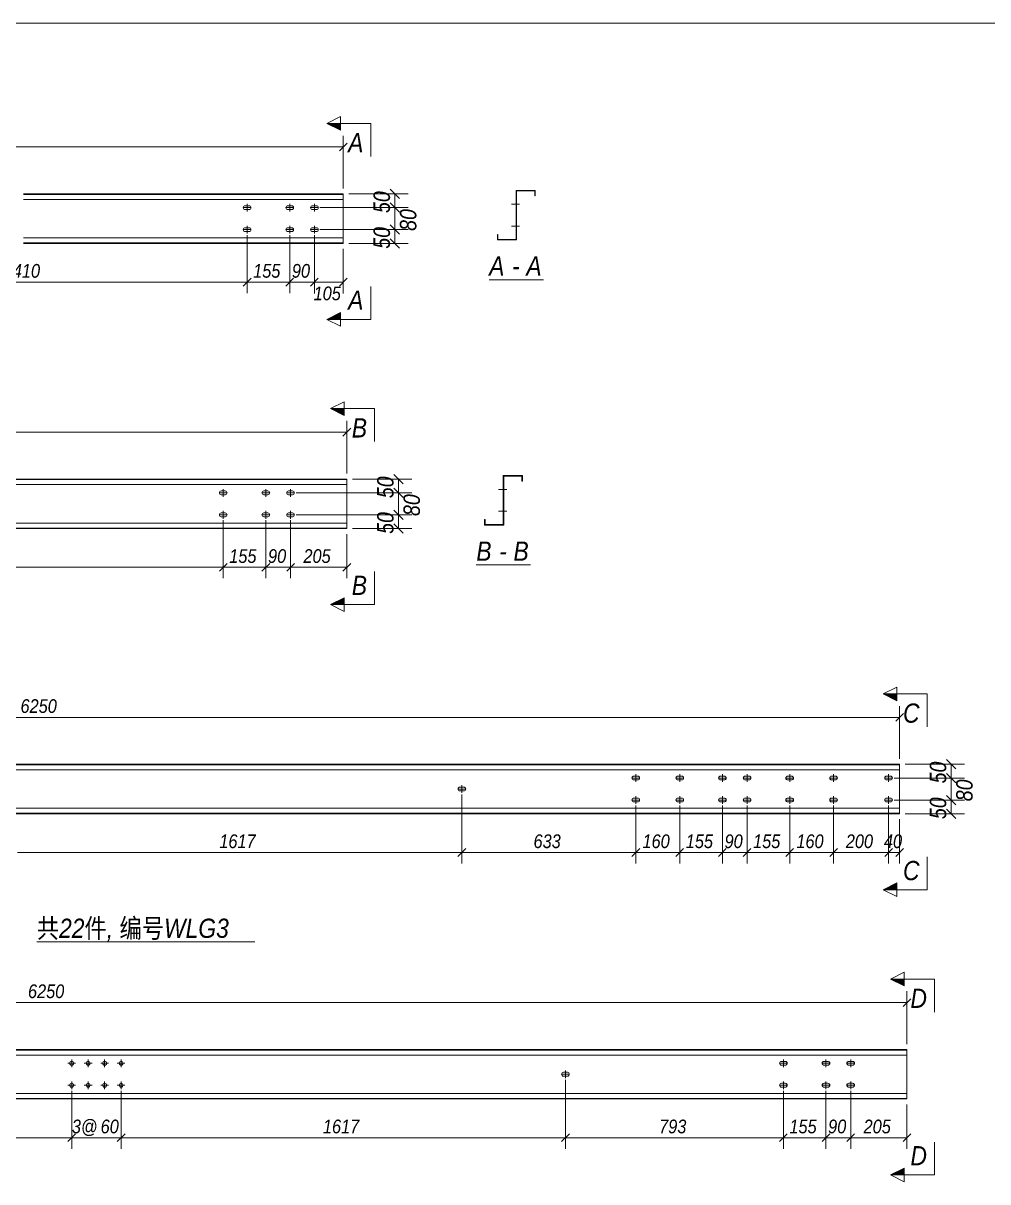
# Model space of a CAD drawing. Extents: x 857 to 4439, y -1249 to 4637.
# Drawn here: x 3460.8 to 3636.4, y 4426.4 to 4637.2 of the extents above; entities that cross this region are included whole.
import ezdxf

# ---------------------------------------------------------------- set-up
doc = ezdxf.new("R2010")
doc.units = 0
doc.header["$LTSCALE"] = 1000
doc.header["$MEASUREMENT"] = 0
doc.linetypes.add('XKITLINE00', pattern=[0])
doc.linetypes.add('XKITLINE02', pattern=[4, 2, -2])
for name, color, linetype, lineweight in [('Bolt', 7, 'Continuous', 0), ('DrawingSheet', 5, 'Continuous', 0), ('OtherObjectType', 1, 'Continuous', 0), ('Part', 2, 'Continuous', 0), ('Section', 6, 'Continuous', 0), ('Z-DIMENSIONS', 1, 'Continuous', 0)]:
    doc.layers.add(name, color=color, linetype=linetype, lineweight=lineweight)
doc.styles.add('Arial Italic', font='ariali.ttf')

# ---------------------------------------------------------------- blocks, each defined once
blk = doc.blocks.new('屋面檩条B区高跨一')
at = {"layer": 'Section'}
for points in [[(267.77, 395.5), (265.27, 396.75), (267.77, 396.75)], [(267.77, 361.1), (265.27, 361.1), (267.77, 362.35)], [(268.43, 343.6), (265.93, 344.85), (268.43, 344.85)], [(268.43, 309.2), (265.93, 309.2), (268.43, 310.45)], [(369, 291.7), (366.5, 292.95), (369, 292.95)], [(369, 257.3), (366.5, 257.3), (369, 258.55)], [(370.35, 239.8), (367.85, 241.05), (370.35, 241.05)], [(370.35, 205.4), (367.85, 205.4), (370.35, 206.65)]]:
    blk.add_hatch(color=1, dxfattribs=at).paths.add_polyline_path(points, flags=17)
at = {"layer": 'Bolt', "color": 3, "linetype": 'XKITLINE00', "lineweight": 0}
for p, q in [((250.1, 381.56), (250.18, 381.68)), ((250.18, 381.68), (250.29, 381.75)), ((250.29, 381.75), (250.42, 381.78)), ((250.42, 381.78), (251.12, 381.78)), ((250.77, 382.13), (250.77, 380.73)), ((251.12, 381.78), (251.26, 381.75)), ((251.26, 381.75), (251.37, 381.68)), ((251.37, 381.68), (251.45, 381.56)), ((257.85, 381.56), (257.93, 381.68)), ((257.93, 381.68), (258.04, 381.75)), ((258.04, 381.75), (258.17, 381.78)), ((258.17, 381.78), (258.87, 381.78)), ((258.52, 380.73), (258.52, 382.13)), ((258.87, 381.78), (259.01, 381.75)), ((259.01, 381.75), (259.12, 381.68)), ((259.12, 381.68), (259.2, 381.56)), ((262.35, 381.56), (262.43, 381.68)), ((262.43, 381.68), (262.54, 381.75)), ((262.54, 381.75), (262.67, 381.78)), ((262.67, 381.78), (263.37, 381.78)), ((263.02, 380.73), (263.02, 382.13)), ((263.37, 381.78), (263.51, 381.75)), ((263.51, 381.75), (263.62, 381.68)), ((263.62, 381.68), (263.7, 381.56)), ((298.86, 382.06), (300.36, 382.06)), ((298.86, 382.06), (300.36, 382.06)), ((299.71, 382.41), (299.81, 382.41)), ((299.71, 382.41), (299.81, 382.41)), ((299.71, 381.71), (299.81, 381.71)), ((299.71, 381.71), (299.81, 381.71)), ((250.07, 381.43), (250.1, 381.56)), ((250.1, 381.29), (250.07, 381.43)), ((250.07, 381.43), (250.07, 381.43)), ((250.07, 381.43), (251.47, 381.43)), ((250.18, 381.18), (250.1, 381.29)), ((250.29, 381.11), (250.18, 381.18)), ((250.42, 381.08), (250.29, 381.11)), ((251.12, 381.08), (250.42, 381.08)), ((251.26, 381.11), (251.12, 381.08)), ((251.37, 381.18), (251.26, 381.11)), ((251.45, 381.29), (251.37, 381.18)), ((251.45, 381.56), (251.47, 381.43)), ((251.47, 381.43), (251.45, 381.29)), ((251.47, 381.43), (251.47, 381.43)), ((257.82, 381.43), (257.85, 381.56)), ((257.85, 381.3), (257.82, 381.43)), ((257.82, 381.43), (257.82, 381.43)), ((259.22, 381.43), (257.82, 381.43)), ((257.93, 381.18), (257.85, 381.3)), ((258.04, 381.11), (257.93, 381.18)), ((258.17, 381.08), (258.04, 381.11)), ((258.87, 381.08), (258.17, 381.08)), ((259.01, 381.11), (258.87, 381.08)), ((259.12, 381.18), (259.01, 381.11)), ((259.2, 381.3), (259.12, 381.18)), ((259.2, 381.56), (259.22, 381.43)), ((259.22, 381.43), (259.2, 381.3)), ((259.22, 381.43), (259.22, 381.43)), ((262.32, 381.43), (262.35, 381.56)), ((262.35, 381.3), (262.32, 381.43)), ((262.32, 381.43), (262.32, 381.43)), ((263.72, 381.43), (262.32, 381.43)), ((262.43, 381.18), (262.35, 381.3)), ((262.54, 381.11), (262.43, 381.18)), ((262.67, 381.08), (262.54, 381.11)), ((263.37, 381.08), (262.67, 381.08)), ((263.51, 381.11), (263.37, 381.08)), ((263.62, 381.18), (263.51, 381.11)), ((263.7, 381.3), (263.62, 381.18)), ((263.7, 381.56), (263.72, 381.43)), ((263.72, 381.43), (263.7, 381.3)), ((263.72, 381.43), (263.72, 381.43)), ((250.07, 377.43), (250.1, 377.56)), ((250.1, 377.29), (250.07, 377.43)), ((250.07, 377.43), (250.07, 377.43)), ((250.07, 377.43), (251.47, 377.43)), ((250.1, 377.56), (250.18, 377.68)), ((250.18, 377.68), (250.29, 377.75)), ((250.29, 377.75), (250.42, 377.78)), ((250.42, 377.78), (251.12, 377.78)), ((250.77, 378.13), (250.77, 376.73)), ((251.12, 377.78), (251.26, 377.75)), ((251.26, 377.75), (251.37, 377.68)), ((251.37, 377.68), (251.45, 377.56)), ((251.45, 377.56), (251.47, 377.43)), ((251.47, 377.43), (251.45, 377.29)), ((251.47, 377.43), (251.47, 377.43)), ((257.82, 377.43), (257.85, 377.56)), ((257.85, 377.3), (257.82, 377.43)), ((257.82, 377.43), (257.82, 377.43)), ((259.22, 377.43), (257.82, 377.43)), ((257.85, 377.56), (257.93, 377.68)), ((257.93, 377.68), (258.04, 377.75)), ((258.04, 377.75), (258.17, 377.78)), ((258.17, 377.78), (258.87, 377.78)), ((258.52, 376.73), (258.52, 378.13)), ((258.87, 377.78), (259.01, 377.75)), ((259.01, 377.75), (259.12, 377.68)), ((259.12, 377.68), (259.2, 377.56)), ((259.2, 377.56), (259.22, 377.43)), ((259.22, 377.43), (259.2, 377.3)), ((259.22, 377.43), (259.22, 377.43)), ((262.32, 377.43), (262.35, 377.56)), ((262.35, 377.3), (262.32, 377.43)), ((262.32, 377.43), (262.32, 377.43)), ((263.72, 377.43), (262.32, 377.43)), ((262.35, 377.56), (262.43, 377.68)), ((262.43, 377.68), (262.54, 377.75)), ((262.54, 377.75), (262.67, 377.78)), ((262.67, 377.78), (263.37, 377.78)), ((263.02, 376.73), (263.02, 378.13)), ((263.37, 377.78), (263.51, 377.75)), ((263.51, 377.75), (263.62, 377.68)), ((263.62, 377.68), (263.7, 377.56)), ((263.7, 377.56), (263.72, 377.43)), ((263.72, 377.43), (263.7, 377.3)), ((263.72, 377.43), (263.72, 377.43)), ((298.86, 378.06), (300.36, 378.06)), ((298.86, 378.06), (300.36, 378.06)), ((299.71, 378.41), (299.81, 378.41)), ((299.71, 378.41), (299.81, 378.41)), ((299.71, 377.71), (299.81, 377.71)), ((299.71, 377.71), (299.81, 377.71)), ((250.18, 377.18), (250.1, 377.29)), ((250.29, 377.11), (250.18, 377.18)), ((250.42, 377.08), (250.29, 377.11)), ((251.12, 377.08), (250.42, 377.08)), ((251.26, 377.11), (251.12, 377.08)), ((251.37, 377.18), (251.26, 377.11)), ((251.45, 377.29), (251.37, 377.18)), ((257.93, 377.18), (257.85, 377.3)), ((258.04, 377.11), (257.93, 377.18)), ((258.17, 377.08), (258.04, 377.11)), ((258.87, 377.08), (258.17, 377.08)), ((259.01, 377.11), (258.87, 377.08)), ((259.12, 377.18), (259.01, 377.11)), ((259.2, 377.3), (259.12, 377.18)), ((262.43, 377.18), (262.35, 377.3)), ((262.54, 377.11), (262.43, 377.18)), ((262.67, 377.08), (262.54, 377.11)), ((263.37, 377.08), (262.67, 377.08)), ((263.51, 377.11), (263.37, 377.08)), ((263.62, 377.18), (263.51, 377.11)), ((263.7, 377.3), (263.62, 377.18)), ((245.73, 329.53), (245.76, 329.66)), ((245.76, 329.4), (245.73, 329.53)), ((245.73, 329.53), (245.73, 329.53)), ((245.73, 329.53), (247.13, 329.53)), ((245.76, 329.66), (245.83, 329.78)), ((245.83, 329.28), (245.76, 329.4)), ((245.83, 329.78), (245.95, 329.85)), ((245.95, 329.21), (245.83, 329.28)), ((245.95, 329.85), (246.08, 329.88)), ((246.08, 329.18), (245.95, 329.21)), ((246.08, 329.88), (246.78, 329.88)), ((246.78, 329.18), (246.08, 329.18)), ((246.43, 330.23), (246.43, 328.83)), ((246.78, 329.88), (246.91, 329.85)), ((246.91, 329.21), (246.78, 329.18)), ((246.91, 329.85), (247.03, 329.78)), ((247.03, 329.28), (246.91, 329.21)), ((247.03, 329.78), (247.1, 329.66)), ((247.1, 329.4), (247.03, 329.28)), ((247.1, 329.66), (247.13, 329.53)), ((247.13, 329.53), (247.1, 329.4)), ((247.13, 329.53), (247.13, 329.53)), ((253.48, 329.53), (253.51, 329.66)), ((253.51, 329.4), (253.48, 329.53)), ((253.48, 329.53), (253.48, 329.53)), ((254.88, 329.53), (253.48, 329.53)), ((253.51, 329.66), (253.58, 329.78)), ((253.58, 329.28), (253.51, 329.4)), ((253.58, 329.78), (253.7, 329.85)), ((253.7, 329.21), (253.58, 329.28)), ((253.7, 329.85), (253.83, 329.88)), ((253.83, 329.18), (253.7, 329.21)), ((253.83, 329.88), (254.53, 329.88)), ((254.53, 329.18), (253.83, 329.18)), ((254.18, 328.83), (254.18, 330.23)), ((254.53, 329.88), (254.66, 329.85)), ((254.66, 329.21), (254.53, 329.18)), ((254.66, 329.85), (254.78, 329.78)), ((254.78, 329.28), (254.66, 329.21)), ((254.78, 329.78), (254.85, 329.66)), ((254.85, 329.4), (254.78, 329.28)), ((254.85, 329.66), (254.88, 329.53)), ((254.88, 329.53), (254.85, 329.4)), ((254.88, 329.53), (254.88, 329.53)), ((257.98, 329.53), (258.01, 329.66)), ((258.01, 329.4), (257.98, 329.53)), ((257.98, 329.53), (257.98, 329.53)), ((259.38, 329.53), (257.98, 329.53)), ((258.01, 329.66), (258.08, 329.78)), ((258.08, 329.28), (258.01, 329.4)), ((258.08, 329.78), (258.2, 329.85)), ((258.2, 329.21), (258.08, 329.28)), ((258.2, 329.85), (258.33, 329.88)), ((258.33, 329.18), (258.2, 329.21)), ((258.33, 329.88), (259.03, 329.88)), ((259.03, 329.18), (258.33, 329.18)), ((258.68, 328.83), (258.68, 330.23)), ((259.03, 329.88), (259.16, 329.85)), ((259.16, 329.21), (259.03, 329.18)), ((259.16, 329.85), (259.28, 329.78)), ((259.28, 329.28), (259.16, 329.21)), ((259.28, 329.78), (259.35, 329.66)), ((259.35, 329.4), (259.28, 329.28)), ((259.35, 329.66), (259.38, 329.53)), ((259.38, 329.53), (259.35, 329.4)), ((259.38, 329.53), (259.38, 329.53)), ((296.52, 330.17), (298.02, 330.17)), ((297.37, 330.52), (297.47, 330.52)), ((297.37, 329.82), (297.47, 329.82)), ((245.73, 325.53), (245.76, 325.66)), ((245.76, 325.4), (245.73, 325.53)), ((245.73, 325.53), (245.73, 325.53)), ((245.73, 325.53), (247.13, 325.53)), ((245.76, 325.66), (245.83, 325.78)), ((245.83, 325.28), (245.76, 325.4)), ((245.83, 325.78), (245.95, 325.85)), ((245.95, 325.21), (245.83, 325.28)), ((245.95, 325.85), (246.08, 325.88)), ((246.08, 325.18), (245.95, 325.21)), ((246.08, 325.88), (246.78, 325.88)), ((246.78, 325.18), (246.08, 325.18)), ((246.43, 326.23), (246.43, 324.83)), ((246.78, 325.88), (246.91, 325.85)), ((246.91, 325.21), (246.78, 325.18)), ((246.91, 325.85), (247.03, 325.78)), ((247.03, 325.28), (246.91, 325.21)), ((247.03, 325.78), (247.1, 325.66)), ((247.1, 325.4), (247.03, 325.28)), ((247.1, 325.66), (247.13, 325.53)), ((247.13, 325.53), (247.1, 325.4)), ((247.13, 325.53), (247.13, 325.53)), ((253.48, 325.53), (253.51, 325.66)), ((253.51, 325.4), (253.48, 325.53)), ((253.48, 325.53), (253.48, 325.53)), ((254.88, 325.53), (253.48, 325.53)), ((253.51, 325.66), (253.58, 325.78)), ((253.58, 325.28), (253.51, 325.4)), ((253.58, 325.78), (253.7, 325.85)), ((253.7, 325.21), (253.58, 325.28)), ((253.7, 325.85), (253.83, 325.88)), ((253.83, 325.18), (253.7, 325.21)), ((253.83, 325.88), (254.53, 325.88)), ((254.53, 325.18), (253.83, 325.18)), ((254.18, 324.83), (254.18, 326.23)), ((254.53, 325.88), (254.66, 325.85)), ((254.66, 325.21), (254.53, 325.18)), ((254.66, 325.85), (254.78, 325.78)), ((254.78, 325.28), (254.66, 325.21)), ((254.78, 325.78), (254.85, 325.66)), ((254.85, 325.4), (254.78, 325.28)), ((254.85, 325.66), (254.88, 325.53)), ((254.88, 325.53), (254.85, 325.4)), ((254.88, 325.53), (254.88, 325.53)), ((257.98, 325.53), (258.01, 325.66)), ((258.01, 325.4), (257.98, 325.53)), ((257.98, 325.53), (257.98, 325.53)), ((259.38, 325.53), (257.98, 325.53)), ((258.01, 325.66), (258.08, 325.78)), ((258.08, 325.28), (258.01, 325.4)), ((258.08, 325.78), (258.2, 325.85)), ((258.2, 325.21), (258.08, 325.28)), ((258.2, 325.85), (258.33, 325.88)), ((258.33, 325.18), (258.2, 325.21)), ((258.33, 325.88), (259.03, 325.88)), ((259.03, 325.18), (258.33, 325.18)), ((258.68, 324.83), (258.68, 326.23)), ((259.03, 325.88), (259.16, 325.85)), ((259.16, 325.21), (259.03, 325.18)), ((259.16, 325.85), (259.28, 325.78)), ((259.28, 325.28), (259.16, 325.21)), ((259.28, 325.78), (259.35, 325.66)), ((259.35, 325.4), (259.28, 325.28)), ((259.35, 325.66), (259.38, 325.53)), ((259.38, 325.53), (259.35, 325.4)), ((259.38, 325.53), (259.38, 325.53)), ((296.52, 326.17), (298.02, 326.17)), ((297.37, 326.52), (297.47, 326.52)), ((297.37, 325.82), (297.47, 325.82)), ((321.5, 276.93), (321.5, 278.33)), ((329.5, 278.33), (329.5, 276.93)), ((337.25, 276.93), (337.25, 278.33)), ((341.75, 276.93), (341.75, 278.33)), ((349.5, 278.33), (349.5, 276.93)), ((357.5, 278.33), (357.5, 276.93)), ((367.5, 276.93), (367.5, 278.33)), ((289.85, 274.93), (289.85, 276.33)), ((320.8, 277.63), (320.83, 277.77)), ((320.83, 277.5), (320.8, 277.63)), ((320.8, 277.63), (320.8, 277.63)), ((322.2, 277.63), (320.8, 277.63)), ((320.83, 277.77), (320.9, 277.88)), ((320.9, 277.38), (320.83, 277.5)), ((320.9, 277.88), (321.02, 277.95)), ((321.02, 277.31), (320.9, 277.38)), ((321.02, 277.95), (321.15, 277.98)), ((321.15, 277.28), (321.02, 277.31)), ((321.15, 277.98), (321.85, 277.98)), ((321.85, 277.28), (321.15, 277.28)), ((321.85, 277.98), (321.98, 277.95)), ((321.98, 277.31), (321.85, 277.28)), ((321.98, 277.95), (322.1, 277.88)), ((322.1, 277.38), (321.98, 277.31)), ((322.1, 277.88), (322.17, 277.77)), ((322.17, 277.5), (322.1, 277.38)), ((322.17, 277.77), (322.2, 277.63)), ((322.2, 277.63), (322.17, 277.5)), ((322.2, 277.63), (322.2, 277.63)), ((328.8, 277.63), (328.83, 277.77)), ((328.83, 277.5), (328.8, 277.63)), ((328.8, 277.63), (328.8, 277.63)), ((328.8, 277.63), (330.2, 277.63)), ((328.83, 277.77), (328.9, 277.88)), ((328.9, 277.38), (328.83, 277.5)), ((328.9, 277.88), (329.02, 277.95)), ((329.02, 277.31), (328.9, 277.38)), ((329.02, 277.95), (329.15, 277.98)), ((329.15, 277.28), (329.02, 277.31)), ((329.15, 277.98), (329.85, 277.98)), ((329.85, 277.28), (329.15, 277.28)), ((329.85, 277.98), (329.98, 277.95)), ((329.98, 277.31), (329.85, 277.28)), ((329.98, 277.95), (330.1, 277.88)), ((330.1, 277.38), (329.98, 277.31)), ((330.1, 277.88), (330.17, 277.77)), ((330.17, 277.5), (330.1, 277.38)), ((330.17, 277.77), (330.2, 277.63)), ((330.2, 277.63), (330.17, 277.5)), ((330.2, 277.63), (330.2, 277.63)), ((336.55, 277.63), (336.58, 277.77)), ((336.58, 277.5), (336.55, 277.63)), ((336.55, 277.63), (336.55, 277.63)), ((337.95, 277.63), (336.55, 277.63)), ((336.58, 277.77), (336.65, 277.88)), ((336.65, 277.38), (336.58, 277.5)), ((336.65, 277.88), (336.77, 277.95)), ((336.77, 277.31), (336.65, 277.38)), ((336.77, 277.95), (336.9, 277.98)), ((336.9, 277.28), (336.77, 277.31)), ((336.9, 277.98), (337.6, 277.98)), ((337.6, 277.28), (336.9, 277.28)), ((337.6, 277.98), (337.73, 277.95)), ((337.73, 277.31), (337.6, 277.28)), ((337.73, 277.95), (337.85, 277.88)), ((337.85, 277.38), (337.73, 277.31)), ((337.85, 277.88), (337.92, 277.77)), ((337.92, 277.5), (337.85, 277.38)), ((337.92, 277.77), (337.95, 277.63)), ((337.95, 277.63), (337.92, 277.5)), ((337.95, 277.63), (337.95, 277.63)), ((341.05, 277.63), (341.08, 277.77)), ((341.08, 277.5), (341.05, 277.63)), ((341.05, 277.63), (341.05, 277.63)), ((342.45, 277.63), (341.05, 277.63)), ((341.08, 277.77), (341.15, 277.88)), ((341.15, 277.38), (341.08, 277.5)), ((341.15, 277.88), (341.27, 277.95)), ((341.27, 277.31), (341.15, 277.38)), ((341.27, 277.95), (341.4, 277.98)), ((341.4, 277.28), (341.27, 277.31)), ((341.4, 277.98), (342.1, 277.98)), ((342.1, 277.28), (341.4, 277.28)), ((342.1, 277.98), (342.23, 277.95)), ((342.23, 277.31), (342.1, 277.28)), ((342.23, 277.95), (342.35, 277.88)), ((342.35, 277.38), (342.23, 277.31)), ((342.35, 277.88), (342.42, 277.77)), ((342.42, 277.5), (342.35, 277.38)), ((342.42, 277.77), (342.45, 277.63)), ((342.45, 277.63), (342.42, 277.5)), ((342.45, 277.63), (342.45, 277.63)), ((348.8, 277.63), (348.83, 277.77)), ((348.83, 277.5), (348.8, 277.63)), ((348.8, 277.63), (348.8, 277.63)), ((348.8, 277.63), (350.2, 277.63)), ((348.83, 277.77), (348.9, 277.88)), ((348.9, 277.38), (348.83, 277.5)), ((348.9, 277.88), (349.02, 277.95)), ((349.02, 277.31), (348.9, 277.38)), ((349.02, 277.95), (349.15, 277.98)), ((349.15, 277.28), (349.02, 277.31)), ((349.15, 277.98), (349.85, 277.98)), ((349.85, 277.28), (349.15, 277.28)), ((349.85, 277.98), (349.98, 277.95)), ((349.98, 277.31), (349.85, 277.28)), ((349.98, 277.95), (350.1, 277.88)), ((350.1, 277.38), (349.98, 277.31)), ((350.1, 277.88), (350.17, 277.77)), ((350.17, 277.5), (350.1, 277.38)), ((350.17, 277.77), (350.2, 277.63)), ((350.2, 277.63), (350.17, 277.5)), ((350.2, 277.63), (350.2, 277.63)), ((356.8, 277.63), (356.83, 277.77)), ((356.83, 277.5), (356.8, 277.63)), ((356.8, 277.63), (356.8, 277.63)), ((356.8, 277.63), (358.2, 277.63)), ((356.83, 277.77), (356.9, 277.88)), ((356.9, 277.38), (356.83, 277.5)), ((356.9, 277.88), (357.02, 277.95)), ((357.02, 277.31), (356.9, 277.38)), ((357.02, 277.95), (357.15, 277.98)), ((357.15, 277.28), (357.02, 277.31)), ((357.15, 277.98), (357.85, 277.98)), ((357.85, 277.28), (357.15, 277.28)), ((357.85, 277.98), (357.98, 277.95)), ((357.98, 277.31), (357.85, 277.28)), ((357.98, 277.95), (358.1, 277.88)), ((358.1, 277.38), (357.98, 277.31)), ((358.1, 277.88), (358.17, 277.77)), ((358.17, 277.5), (358.1, 277.38)), ((358.17, 277.77), (358.2, 277.63)), ((358.2, 277.63), (358.17, 277.5)), ((358.2, 277.63), (358.2, 277.63)), ((366.8, 277.63), (366.83, 277.77)), ((366.83, 277.5), (366.8, 277.63)), ((366.8, 277.63), (366.8, 277.63)), ((368.2, 277.63), (366.8, 277.63)), ((366.83, 277.77), (366.9, 277.88)), ((366.9, 277.38), (366.83, 277.5)), ((366.9, 277.88), (367.02, 277.95)), ((367.02, 277.31), (366.9, 277.38)), ((367.02, 277.95), (367.15, 277.98)), ((367.15, 277.28), (367.02, 277.31)), ((367.15, 277.98), (367.85, 277.98)), ((367.85, 277.28), (367.15, 277.28)), ((367.85, 277.98), (367.98, 277.95)), ((367.98, 277.31), (367.85, 277.28)), ((367.98, 277.95), (368.1, 277.88)), ((368.1, 277.38), (367.98, 277.31)), ((368.1, 277.88), (368.17, 277.77)), ((368.17, 277.5), (368.1, 277.38)), ((368.17, 277.77), (368.2, 277.63)), ((368.2, 277.63), (368.17, 277.5)), ((368.2, 277.63), (368.2, 277.63)), ((289.15, 275.63), (289.18, 275.77)), ((289.18, 275.5), (289.15, 275.63)), ((289.15, 275.63), (289.15, 275.63)), ((290.55, 275.63), (289.15, 275.63)), ((289.18, 275.77), (289.25, 275.88)), ((289.25, 275.38), (289.18, 275.5)), ((289.25, 275.88), (289.37, 275.95)), ((289.37, 275.31), (289.25, 275.38)), ((289.37, 275.95), (289.5, 275.98)), ((289.5, 275.28), (289.37, 275.31)), ((289.5, 275.98), (290.2, 275.98)), ((290.2, 275.28), (289.5, 275.28)), ((290.2, 275.98), (290.33, 275.95)), ((290.33, 275.31), (290.2, 275.28)), ((290.33, 275.95), (290.45, 275.88)), ((290.45, 275.38), (290.33, 275.31)), ((290.45, 275.88), (290.52, 275.77)), ((290.52, 275.5), (290.45, 275.38)), ((290.52, 275.77), (290.55, 275.63)), ((290.55, 275.63), (290.52, 275.5)), ((290.55, 275.63), (290.55, 275.63)), ((321.5, 272.93), (321.5, 274.33)), ((329.5, 274.33), (329.5, 272.93)), ((337.25, 272.93), (337.25, 274.33)), ((341.75, 272.93), (341.75, 274.33)), ((349.5, 274.33), (349.5, 272.93)), ((357.5, 274.33), (357.5, 272.93)), ((367.5, 272.93), (367.5, 274.33)), ((320.8, 273.63), (320.83, 273.77)), ((320.83, 273.5), (320.8, 273.63)), ((320.8, 273.63), (320.8, 273.63)), ((322.2, 273.63), (320.8, 273.63)), ((320.83, 273.77), (320.9, 273.88)), ((320.9, 273.38), (320.83, 273.5)), ((320.9, 273.88), (321.02, 273.95)), ((321.02, 273.31), (320.9, 273.38)), ((321.02, 273.95), (321.15, 273.98)), ((321.15, 273.28), (321.02, 273.31)), ((321.15, 273.98), (321.85, 273.98)), ((321.85, 273.28), (321.15, 273.28)), ((321.85, 273.98), (321.98, 273.95)), ((321.98, 273.31), (321.85, 273.28)), ((321.98, 273.95), (322.1, 273.88)), ((322.1, 273.38), (321.98, 273.31)), ((322.1, 273.88), (322.17, 273.77)), ((322.17, 273.5), (322.1, 273.38)), ((322.17, 273.77), (322.2, 273.63)), ((322.2, 273.63), (322.17, 273.5)), ((322.2, 273.63), (322.2, 273.63)), ((328.8, 273.63), (328.83, 273.77)), ((328.83, 273.5), (328.8, 273.63)), ((328.8, 273.63), (328.8, 273.63)), ((328.8, 273.63), (330.2, 273.63)), ((328.83, 273.77), (328.9, 273.88)), ((328.9, 273.38), (328.83, 273.5)), ((328.9, 273.88), (329.02, 273.95)), ((329.02, 273.31), (328.9, 273.38)), ((329.02, 273.95), (329.15, 273.98)), ((329.15, 273.28), (329.02, 273.31)), ((329.15, 273.98), (329.85, 273.98)), ((329.85, 273.28), (329.15, 273.28)), ((329.85, 273.98), (329.98, 273.95)), ((329.98, 273.31), (329.85, 273.28)), ((329.98, 273.95), (330.1, 273.88)), ((330.1, 273.38), (329.98, 273.31)), ((330.1, 273.88), (330.17, 273.77)), ((330.17, 273.5), (330.1, 273.38)), ((330.17, 273.77), (330.2, 273.63)), ((330.2, 273.63), (330.17, 273.5)), ((330.2, 273.63), (330.2, 273.63)), ((336.55, 273.63), (336.58, 273.77)), ((336.58, 273.5), (336.55, 273.63)), ((336.55, 273.63), (336.55, 273.63)), ((337.95, 273.63), (336.55, 273.63)), ((336.58, 273.77), (336.65, 273.88)), ((336.65, 273.38), (336.58, 273.5)), ((336.65, 273.88), (336.77, 273.95)), ((336.77, 273.31), (336.65, 273.38)), ((336.77, 273.95), (336.9, 273.98)), ((336.9, 273.28), (336.77, 273.31)), ((336.9, 273.98), (337.6, 273.98)), ((337.6, 273.28), (336.9, 273.28)), ((337.6, 273.98), (337.73, 273.95)), ((337.73, 273.31), (337.6, 273.28)), ((337.73, 273.95), (337.85, 273.88)), ((337.85, 273.38), (337.73, 273.31)), ((337.85, 273.88), (337.92, 273.77)), ((337.92, 273.5), (337.85, 273.38)), ((337.92, 273.77), (337.95, 273.63)), ((337.95, 273.63), (337.92, 273.5)), ((337.95, 273.63), (337.95, 273.63)), ((341.05, 273.63), (341.08, 273.77)), ((341.08, 273.5), (341.05, 273.63)), ((341.05, 273.63), (341.05, 273.63)), ((342.45, 273.63), (341.05, 273.63)), ((341.08, 273.77), (341.15, 273.88)), ((341.15, 273.38), (341.08, 273.5)), ((341.15, 273.88), (341.27, 273.95)), ((341.27, 273.31), (341.15, 273.38)), ((341.27, 273.95), (341.4, 273.98)), ((341.4, 273.28), (341.27, 273.31)), ((341.4, 273.98), (342.1, 273.98)), ((342.1, 273.28), (341.4, 273.28)), ((342.1, 273.98), (342.23, 273.95)), ((342.23, 273.31), (342.1, 273.28)), ((342.23, 273.95), (342.35, 273.88)), ((342.35, 273.38), (342.23, 273.31)), ((342.35, 273.88), (342.42, 273.77)), ((342.42, 273.5), (342.35, 273.38)), ((342.42, 273.77), (342.45, 273.63)), ((342.45, 273.63), (342.42, 273.5)), ((342.45, 273.63), (342.45, 273.63)), ((348.8, 273.63), (348.83, 273.77)), ((348.83, 273.5), (348.8, 273.63)), ((348.8, 273.63), (348.8, 273.63)), ((348.8, 273.63), (350.2, 273.63)), ((348.83, 273.77), (348.9, 273.88)), ((348.9, 273.38), (348.83, 273.5)), ((348.9, 273.88), (349.02, 273.95)), ((349.02, 273.31), (348.9, 273.38)), ((349.02, 273.95), (349.15, 273.98)), ((349.15, 273.28), (349.02, 273.31)), ((349.15, 273.98), (349.85, 273.98)), ((349.85, 273.28), (349.15, 273.28)), ((349.85, 273.98), (349.98, 273.95)), ((349.98, 273.31), (349.85, 273.28)), ((349.98, 273.95), (350.1, 273.88)), ((350.1, 273.38), (349.98, 273.31)), ((350.1, 273.88), (350.17, 273.77)), ((350.17, 273.5), (350.1, 273.38)), ((350.17, 273.77), (350.2, 273.63)), ((350.2, 273.63), (350.17, 273.5)), ((350.2, 273.63), (350.2, 273.63)), ((356.8, 273.63), (356.83, 273.77)), ((356.83, 273.5), (356.8, 273.63)), ((356.8, 273.63), (356.8, 273.63)), ((356.8, 273.63), (358.2, 273.63)), ((356.83, 273.77), (356.9, 273.88)), ((356.9, 273.38), (356.83, 273.5)), ((356.9, 273.88), (357.02, 273.95)), ((357.02, 273.31), (356.9, 273.38)), ((357.02, 273.95), (357.15, 273.98)), ((357.15, 273.28), (357.02, 273.31)), ((357.15, 273.98), (357.85, 273.98)), ((357.85, 273.28), (357.15, 273.28)), ((357.85, 273.98), (357.98, 273.95)), ((357.98, 273.31), (357.85, 273.28)), ((357.98, 273.95), (358.1, 273.88)), ((358.1, 273.38), (357.98, 273.31)), ((358.1, 273.88), (358.17, 273.77)), ((358.17, 273.5), (358.1, 273.38)), ((358.17, 273.77), (358.2, 273.63)), ((358.2, 273.63), (358.17, 273.5)), ((358.2, 273.63), (358.2, 273.63)), ((366.8, 273.63), (366.83, 273.77)), ((366.83, 273.5), (366.8, 273.63)), ((366.8, 273.63), (366.8, 273.63)), ((368.2, 273.63), (366.8, 273.63)), ((366.83, 273.77), (366.9, 273.88)), ((366.9, 273.38), (366.83, 273.5)), ((366.9, 273.88), (367.02, 273.95)), ((367.02, 273.31), (366.9, 273.38)), ((367.02, 273.95), (367.15, 273.98)), ((367.15, 273.28), (367.02, 273.31)), ((367.15, 273.98), (367.85, 273.98)), ((367.85, 273.28), (367.15, 273.28)), ((367.85, 273.98), (367.98, 273.95)), ((367.98, 273.31), (367.85, 273.28)), ((367.98, 273.95), (368.1, 273.88)), ((368.1, 273.38), (367.98, 273.31)), ((368.1, 273.88), (368.17, 273.77)), ((368.17, 273.5), (368.1, 273.38)), ((368.17, 273.77), (368.2, 273.63)), ((368.2, 273.63), (368.17, 273.5)), ((368.2, 273.63), (368.2, 273.63)), ((218.15, 225.73), (219.55, 225.73)), ((218.85, 225.03), (218.85, 226.43)), ((221.15, 225.73), (222.55, 225.73)), ((221.85, 225.03), (221.85, 226.43)), ((224.15, 225.73), (225.55, 225.73)), ((224.85, 225.03), (224.85, 226.43)), ((227.15, 225.73), (228.55, 225.73)), ((227.85, 225.03), (227.85, 226.43)), ((347.65, 225.73), (347.68, 225.87)), ((347.68, 225.6), (347.65, 225.73)), ((347.65, 225.73), (347.65, 225.73)), ((347.65, 225.73), (349.05, 225.73)), ((347.68, 225.87), (347.76, 225.98)), ((347.76, 225.98), (347.87, 226.06)), ((347.87, 226.06), (348, 226.08)), ((348, 226.08), (348.7, 226.08)), ((348.35, 226.43), (348.35, 225.03)), ((348.7, 226.08), (348.84, 226.06)), ((348.84, 226.06), (348.95, 225.98)), ((348.95, 225.98), (349.03, 225.87)), ((349.03, 225.87), (349.05, 225.73)), ((349.05, 225.73), (349.03, 225.6)), ((349.05, 225.73), (349.05, 225.73)), ((355.4, 225.73), (355.43, 225.87)), ((355.43, 225.6), (355.4, 225.73)), ((355.4, 225.73), (355.4, 225.73)), ((356.8, 225.73), (355.4, 225.73)), ((355.43, 225.87), (355.51, 225.98)), ((355.51, 225.98), (355.62, 226.06)), ((355.62, 226.06), (355.75, 226.08)), ((355.75, 226.08), (356.45, 226.08)), ((356.1, 225.03), (356.1, 226.43)), ((356.45, 226.08), (356.59, 226.06)), ((356.59, 226.06), (356.7, 225.98)), ((356.7, 225.98), (356.78, 225.87)), ((356.78, 225.87), (356.8, 225.73)), ((356.8, 225.73), (356.78, 225.6)), ((356.8, 225.73), (356.8, 225.73)), ((359.9, 225.73), (359.93, 225.87)), ((359.93, 225.6), (359.9, 225.73)), ((359.9, 225.73), (359.9, 225.73)), ((361.3, 225.73), (359.9, 225.73)), ((359.93, 225.87), (360.01, 225.98)), ((360.01, 225.98), (360.12, 226.06)), ((360.12, 226.06), (360.25, 226.08)), ((360.25, 226.08), (360.95, 226.08)), ((360.6, 225.03), (360.6, 226.43)), ((360.95, 226.08), (361.09, 226.06)), ((361.09, 226.06), (361.2, 225.98)), ((361.2, 225.98), (361.28, 225.87)), ((361.28, 225.87), (361.3, 225.73)), ((361.3, 225.73), (361.28, 225.6)), ((361.3, 225.73), (361.3, 225.73)), ((308, 223.73), (308.03, 223.87)), ((308.03, 223.6), (308, 223.73)), ((308, 223.73), (308, 223.73)), ((309.4, 223.73), (308, 223.73)), ((308.03, 223.87), (308.11, 223.98)), ((308.11, 223.48), (308.03, 223.6)), ((308.11, 223.98), (308.22, 224.06)), ((308.22, 224.06), (308.35, 224.08)), ((308.35, 224.08), (309.05, 224.08)), ((308.7, 223.03), (308.7, 224.43)), ((309.05, 224.08), (309.19, 224.06)), ((309.19, 224.06), (309.3, 223.98)), ((309.3, 223.98), (309.38, 223.87)), ((309.38, 223.6), (309.3, 223.48)), ((309.38, 223.87), (309.4, 223.73)), ((309.4, 223.73), (309.38, 223.6)), ((309.4, 223.73), (309.4, 223.73)), ((347.76, 225.48), (347.68, 225.6)), ((347.87, 225.41), (347.76, 225.48)), ((348, 225.38), (347.87, 225.41)), ((348.7, 225.38), (348, 225.38)), ((348.84, 225.41), (348.7, 225.38)), ((348.95, 225.48), (348.84, 225.41)), ((349.03, 225.6), (348.95, 225.48)), ((355.51, 225.49), (355.43, 225.6)), ((355.62, 225.41), (355.51, 225.49)), ((355.75, 225.38), (355.62, 225.41)), ((356.45, 225.38), (355.75, 225.38)), ((356.59, 225.41), (356.45, 225.38)), ((356.7, 225.49), (356.59, 225.41)), ((356.78, 225.6), (356.7, 225.49)), ((360.01, 225.49), (359.93, 225.6)), ((360.12, 225.41), (360.01, 225.49)), ((360.25, 225.38), (360.12, 225.41)), ((360.95, 225.38), (360.25, 225.38)), ((361.09, 225.41), (360.95, 225.38)), ((361.2, 225.49), (361.09, 225.41)), ((361.28, 225.6), (361.2, 225.49)), ((218.15, 221.73), (219.55, 221.73)), ((218.85, 221.03), (218.85, 222.43)), ((221.15, 221.73), (222.55, 221.73)), ((221.85, 221.03), (221.85, 222.43)), ((224.15, 221.73), (225.55, 221.73)), ((224.85, 221.03), (224.85, 222.43)), ((227.15, 221.73), (228.55, 221.73)), ((227.85, 221.03), (227.85, 222.43)), ((308.22, 223.41), (308.11, 223.48)), ((308.35, 223.38), (308.22, 223.41)), ((309.05, 223.38), (308.35, 223.38)), ((309.19, 223.41), (309.05, 223.38)), ((309.3, 223.48), (309.19, 223.41)), ((347.65, 221.73), (347.68, 221.87)), ((347.68, 221.6), (347.65, 221.73)), ((347.65, 221.73), (347.65, 221.73)), ((347.65, 221.73), (349.05, 221.73)), ((347.68, 221.87), (347.76, 221.98)), ((347.76, 221.48), (347.68, 221.6)), ((347.76, 221.98), (347.87, 222.06)), ((347.87, 221.41), (347.76, 221.48)), ((347.87, 222.06), (348, 222.08)), ((348, 221.38), (347.87, 221.41)), ((348, 222.08), (348.7, 222.08)), ((348.35, 222.43), (348.35, 221.03)), ((348.7, 222.08), (348.84, 222.06)), ((348.84, 221.41), (348.7, 221.38)), ((348.84, 222.06), (348.95, 221.98)), ((348.95, 221.48), (348.84, 221.41)), ((348.95, 221.98), (349.03, 221.87)), ((349.03, 221.6), (348.95, 221.48)), ((349.03, 221.87), (349.05, 221.73)), ((349.05, 221.73), (349.03, 221.6)), ((349.05, 221.73), (349.05, 221.73)), ((355.4, 221.73), (355.43, 221.87)), ((355.43, 221.6), (355.4, 221.73)), ((355.4, 221.73), (355.4, 221.73)), ((356.8, 221.73), (355.4, 221.73)), ((355.43, 221.87), (355.51, 221.98)), ((355.51, 221.49), (355.43, 221.6)), ((355.51, 221.98), (355.62, 222.06)), ((355.62, 221.41), (355.51, 221.49)), ((355.62, 222.06), (355.75, 222.08)), ((355.75, 221.38), (355.62, 221.41)), ((355.75, 222.08), (356.45, 222.08)), ((356.1, 221.03), (356.1, 222.43)), ((356.45, 222.08), (356.59, 222.06)), ((356.59, 221.41), (356.45, 221.38)), ((356.59, 222.06), (356.7, 221.98)), ((356.7, 221.49), (356.59, 221.41)), ((356.7, 221.98), (356.78, 221.87)), ((356.78, 221.6), (356.7, 221.49)), ((356.78, 221.87), (356.8, 221.73)), ((356.8, 221.73), (356.78, 221.6)), ((356.8, 221.73), (356.8, 221.73)), ((359.9, 221.73), (359.93, 221.87)), ((359.93, 221.6), (359.9, 221.73)), ((359.9, 221.73), (359.9, 221.73)), ((361.3, 221.73), (359.9, 221.73)), ((359.93, 221.87), (360.01, 221.98)), ((360.01, 221.49), (359.93, 221.6)), ((360.01, 221.98), (360.12, 222.06)), ((360.12, 221.41), (360.01, 221.49)), ((360.12, 222.06), (360.25, 222.08)), ((360.25, 221.38), (360.12, 221.41)), ((360.25, 222.08), (360.95, 222.08)), ((360.6, 221.03), (360.6, 222.43)), ((360.95, 222.08), (361.09, 222.06)), ((361.09, 221.41), (360.95, 221.38)), ((361.09, 222.06), (361.2, 221.98)), ((361.2, 221.49), (361.09, 221.41)), ((361.2, 221.98), (361.28, 221.87)), ((361.28, 221.6), (361.2, 221.49)), ((361.28, 221.87), (361.3, 221.73)), ((361.3, 221.73), (361.28, 221.6)), ((361.3, 221.73), (361.3, 221.73)), ((348.7, 221.38), (348, 221.38)), ((356.45, 221.38), (355.75, 221.38)), ((360.95, 221.38), (360.25, 221.38))]:
    blk.add_line(p, q, dxfattribs=at)
for centre in [(218.85, 225.73), (221.85, 225.73), (224.85, 225.73), (227.85, 225.73), (218.85, 221.73), (221.85, 221.73), (224.85, 221.73), (227.85, 221.73)]:
    blk.add_circle(centre, 0.35, dxfattribs=at)
at = {"layer": 'DrawingSheet', "color": 5, "linetype": 'XKITLINE00', "lineweight": 0}
blk.add_line((589, 415), (5, 415), dxfattribs=at)
at = {"layer": 'OtherObjectType', "color": 1, "linetype": 'XKITLINE00', "lineweight": 0}
for p, q in [((294.82, 368.31), (304.7, 368.31)), ((292.48, 316.42), (302.36, 316.42)), ((212.5, 247.8), (252.18, 247.8))]:
    blk.add_line(p, q, dxfattribs=at)
at = {"layer": 'Part', "color": 2, "linetype": 'XKITLINE00', "lineweight": 0}
for p, q in [((268.27, 383.93), (210.07, 383.93)), ((268.27, 374.93), (268.27, 383.93)), ((303.21, 384.56), (299.71, 384.56)), ((299.71, 384.56), (299.71, 375.66)), ((299.81, 375.56), (299.81, 384.46)), ((299.81, 384.46), (303.11, 384.46)), ((303.11, 384.46), (303.11, 383.56)), ((303.21, 383.56), (303.21, 384.56)), ((303.11, 383.56), (303.21, 383.56)), ((268.27, 375.93), (210.07, 375.93)), ((296.41, 376.56), (296.31, 376.56)), ((296.31, 376.56), (296.31, 375.56)), ((296.31, 375.56), (299.81, 375.56)), ((296.41, 375.66), (296.41, 376.56)), ((299.71, 375.66), (296.41, 375.66)), ((268.27, 374.93), (210.07, 374.93)), ((268.93, 332.03), (205.73, 332.03)), ((268.93, 323.03), (268.93, 332.03)), ((300.87, 332.67), (297.37, 332.67)), ((297.37, 332.67), (297.37, 323.77)), ((297.47, 323.67), (297.47, 332.57)), ((297.47, 332.57), (300.77, 332.57)), ((300.77, 332.57), (300.77, 331.67)), ((300.77, 331.67), (300.87, 331.67)), ((300.87, 331.67), (300.87, 332.67)), ((268.93, 324.03), (205.73, 324.03)), ((268.93, 323.03), (205.73, 323.03)), ((294.07, 324.67), (293.97, 324.67)), ((293.97, 324.67), (293.97, 323.67)), ((293.97, 323.67), (297.47, 323.67)), ((294.07, 323.77), (294.07, 324.67)), ((297.37, 323.77), (294.07, 323.77)), ((369.5, 280.13), (57, 280.13)), ((369.5, 280.13), (369.5, 272.13)), ((369.5, 272.13), (57, 272.13)), ((369.5, 272.13), (369.5, 271.13)), ((369.5, 271.13), (57, 271.13)), ((370.85, 228.23), (58.35, 228.23)), ((370.85, 219.23), (370.85, 228.23)), ((370.85, 220.23), (58.35, 220.23)), ((58.35, 219.23), (370.85, 219.23))]:
    blk.add_line(p, q, dxfattribs=at)
at = {"layer": 'Part', "color": 7, "linetype": 'XKITLINE02', "lineweight": 0}
for p, q in [((268.27, 383.83), (210.07, 383.83)), ((268.27, 382.93), (210.07, 382.93)), ((268.27, 375.03), (210.07, 375.03)), ((268.93, 331.93), (205.73, 331.93)), ((268.93, 331.03), (205.73, 331.03)), ((268.93, 323.13), (205.73, 323.13)), ((369.5, 280.03), (57, 280.03)), ((369.5, 279.13), (57, 279.13)), ((369.5, 271.23), (57, 271.23)), ((370.85, 228.13), (58.35, 228.13)), ((370.85, 227.23), (58.35, 227.23)), ((370.85, 219.33), (58.35, 219.33))]:
    blk.add_line(p, q, dxfattribs=at)
at = {"layer": 'Section', "color": 1, "linetype": 'XKITLINE00', "lineweight": 0}
for p, q in [((265.27, 396.75), (267.77, 398)), ((265.27, 396.75), (267.77, 395.5)), ((273.27, 396.75), (265.27, 396.75)), ((267.77, 395.5), (267.77, 398)), ((273.27, 396.75), (273.27, 390.75)), ((273.27, 361.1), (273.27, 367.1)), ((265.27, 361.1), (267.77, 362.35)), ((267.77, 359.85), (265.27, 361.1)), ((273.27, 361.1), (265.27, 361.1)), ((267.77, 362.35), (267.77, 359.85)), ((265.93, 344.85), (268.43, 346.1)), ((268.43, 343.6), (268.43, 346.1)), ((265.93, 344.85), (268.43, 343.6)), ((273.93, 344.85), (265.93, 344.85)), ((273.93, 344.85), (273.93, 338.85)), ((273.93, 309.2), (273.93, 315.2)), ((265.93, 309.2), (268.43, 310.45)), ((268.43, 310.45), (268.43, 307.95)), ((268.43, 307.95), (265.93, 309.2)), ((273.93, 309.2), (265.93, 309.2)), ((366.5, 292.95), (369, 294.2)), ((369, 291.7), (369, 294.2)), ((366.5, 292.95), (369, 291.7)), ((374.5, 292.95), (366.5, 292.95)), ((374.5, 292.95), (374.5, 286.95)), ((374.5, 257.3), (374.5, 263.3)), ((366.5, 257.3), (369, 258.55)), ((369, 256.05), (366.5, 257.3)), ((374.5, 257.3), (366.5, 257.3)), ((369, 258.55), (369, 256.05)), ((367.85, 241.05), (370.35, 242.3)), ((367.85, 241.05), (370.35, 239.8)), ((375.85, 241.05), (367.85, 241.05)), ((370.35, 239.8), (370.35, 242.3)), ((375.85, 241.05), (375.85, 235.05)), ((375.85, 205.4), (375.85, 211.4)), ((367.85, 205.4), (370.35, 206.65)), ((370.35, 206.65), (370.35, 204.15)), ((370.35, 204.15), (367.85, 205.4)), ((375.85, 205.4), (367.85, 205.4))]:
    blk.add_line(p, q, dxfattribs=at)
at = {"layer": 'Z-DIMENSIONS', "color": 4, "linetype": 'XKITLINE00', "lineweight": 0}
for p, q in [((268.27, 384.93), (268.27, 394.52)), ((57, 392.47), (268.27, 392.47)), ((268.98, 393.18), (267.57, 391.77)), ((269.27, 383.93), (280.07, 383.93)), ((276.82, 384.78), (278.51, 383.08)), ((277.67, 381.43), (277.67, 383.93)), ((276.82, 382.28), (278.51, 380.58)), ((276.82, 382.28), (278.51, 380.58)), ((264.02, 381.43), (280.07, 381.43)), ((264.02, 381.43), (280.07, 381.43)), ((277.67, 377.43), (277.67, 381.43)), ((264.02, 377.43), (280.07, 377.43)), ((264.02, 377.43), (280.07, 377.43)), ((276.82, 378.28), (278.51, 376.58)), ((276.82, 378.28), (278.51, 376.58)), ((277.67, 374.93), (277.67, 377.43)), ((250.77, 376.43), (250.77, 365.88)), ((250.77, 376.43), (250.77, 365.88)), ((258.52, 376.43), (258.52, 365.88)), ((258.52, 376.43), (258.52, 365.88)), ((263.02, 376.43), (263.02, 365.83)), ((263.02, 376.43), (263.02, 365.88)), ((276.82, 375.78), (278.51, 374.08)), ((268.27, 373.93), (268.27, 365.83)), ((269.27, 374.93), (280.07, 374.93)), ((169.62, 367.88), (250.77, 367.88)), ((251.48, 368.58), (250.07, 367.17)), ((251.48, 368.58), (250.07, 367.17)), ((250.77, 367.88), (258.52, 367.88)), ((259.23, 368.58), (257.82, 367.17)), ((259.23, 368.58), (257.82, 367.17)), ((258.52, 367.88), (263.02, 367.88)), ((263.73, 368.58), (262.32, 367.17)), ((263.73, 368.58), (262.32, 367.17)), ((263.02, 367.88), (268.27, 367.88)), ((268.98, 368.58), (267.57, 367.17)), ((268.93, 333.03), (268.93, 342.63)), ((57.66, 340.58), (268.93, 340.58)), ((269.64, 341.28), (268.22, 339.87)), ((269.93, 332.03), (280.72, 332.03)), ((277.47, 332.88), (279.17, 331.18)), ((278.32, 329.53), (278.32, 332.03)), ((259.68, 329.53), (280.72, 329.53)), ((259.68, 329.53), (280.72, 329.53)), ((277.47, 330.38), (279.17, 328.68)), ((277.47, 330.38), (279.17, 328.68)), ((278.32, 325.53), (278.32, 329.53)), ((259.68, 325.53), (280.72, 325.53)), ((259.68, 325.53), (280.72, 325.53)), ((277.47, 326.38), (279.17, 324.68)), ((277.47, 326.38), (279.17, 324.68)), ((278.32, 323.03), (278.32, 325.53)), ((246.43, 324.53), (246.43, 313.98)), ((246.43, 324.53), (246.43, 313.98)), ((254.18, 324.53), (254.18, 313.98)), ((254.18, 324.53), (254.18, 313.98)), ((258.68, 324.53), (258.68, 313.98)), ((258.68, 324.53), (258.68, 313.98)), ((269.93, 323.03), (280.72, 323.03)), ((277.47, 323.88), (279.17, 322.18)), ((268.93, 322.03), (268.93, 313.98)), ((247.14, 316.68), (245.72, 315.27)), ((247.14, 316.68), (245.72, 315.27)), ((254.89, 316.68), (253.47, 315.27)), ((254.89, 316.68), (253.47, 315.27)), ((259.39, 316.68), (257.97, 315.27)), ((259.39, 316.68), (257.97, 315.27)), ((269.64, 316.68), (268.22, 315.27)), ((165.28, 315.98), (246.43, 315.98)), ((246.43, 315.98), (254.18, 315.98)), ((254.18, 315.98), (258.68, 315.98)), ((258.68, 315.98), (268.93, 315.98)), ((370.21, 289.38), (368.79, 287.97)), ((369.5, 281.13), (369.5, 290.73)), ((57, 288.68), (369.5, 288.68)), ((378.04, 280.98), (379.74, 279.28)), ((370.5, 280.13), (381.29, 280.13)), ((378.04, 278.48), (379.74, 276.78)), ((378.04, 278.48), (379.74, 276.78)), ((378.89, 277.63), (378.89, 280.13)), ((368.5, 277.63), (381.29, 277.63)), ((368.5, 277.63), (381.29, 277.63)), ((378.89, 273.63), (378.89, 277.63)), ((289.85, 274.63), (289.85, 262.08)), ((289.85, 274.63), (289.85, 262.08)), ((378.04, 274.48), (379.74, 272.78)), ((378.04, 274.48), (379.74, 272.78)), ((321.5, 272.63), (321.5, 262.08)), ((321.5, 272.63), (321.5, 262.08)), ((329.5, 272.63), (329.5, 262.08)), ((329.5, 272.63), (329.5, 262.08)), ((337.25, 272.63), (337.25, 262.08)), ((337.25, 272.63), (337.25, 262.08)), ((341.75, 272.63), (341.75, 262.08)), ((341.75, 272.63), (341.75, 262.08)), ((349.5, 272.63), (349.5, 262.08)), ((349.5, 272.63), (349.5, 262.08)), ((357.5, 272.63), (357.5, 262.08)), ((357.5, 272.63), (357.5, 262.08)), ((367.5, 272.63), (367.5, 262.08)), ((367.5, 272.63), (367.5, 262.08)), ((368.5, 273.63), (381.29, 273.63)), ((368.5, 273.63), (381.29, 273.63)), ((378.89, 271.13), (378.89, 273.63)), ((369.5, 270.13), (369.5, 262.08)), ((370.5, 271.13), (381.29, 271.13)), ((378.04, 271.98), (379.74, 270.28)), ((209, 264.08), (289.85, 264.08)), ((290.56, 264.79), (289.14, 263.37)), ((290.56, 264.79), (289.14, 263.37)), ((289.85, 264.08), (321.5, 264.08)), ((322.21, 264.79), (320.79, 263.37)), ((322.21, 264.79), (320.79, 263.37)), ((321.5, 264.08), (329.5, 264.08)), ((330.21, 264.79), (328.79, 263.37)), ((330.21, 264.79), (328.79, 263.37)), ((329.5, 264.08), (337.25, 264.08)), ((337.96, 264.79), (336.54, 263.37)), ((337.96, 264.79), (336.54, 263.37)), ((337.25, 264.08), (341.75, 264.08)), ((342.46, 264.79), (341.04, 263.37)), ((342.46, 264.79), (341.04, 263.37)), ((341.75, 264.08), (349.5, 264.08)), ((350.21, 264.79), (348.79, 263.37)), ((350.21, 264.79), (348.79, 263.37)), ((349.5, 264.08), (357.5, 264.08)), ((358.21, 264.79), (356.79, 263.37)), ((358.21, 264.79), (356.79, 263.37)), ((357.5, 264.08), (367.5, 264.08)), ((368.21, 264.79), (366.79, 263.37)), ((368.21, 264.79), (366.79, 263.37)), ((367.5, 264.08), (369.5, 264.08)), ((370.21, 264.79), (368.79, 263.37)), ((370.85, 229.23), (370.85, 238.83)), ((58.35, 236.78), (370.85, 236.78)), ((371.56, 237.48), (370.15, 236.07)), ((308.7, 222.73), (308.7, 210.18)), ((308.7, 222.73), (308.7, 210.18)), ((218.85, 220.73), (218.85, 210.18)), ((218.85, 220.73), (218.85, 210.18)), ((227.85, 220.73), (227.85, 212.18)), ((227.85, 220.73), (227.85, 210.18)), ((348.35, 220.73), (348.35, 210.18)), ((348.35, 220.73), (348.35, 210.18)), ((356.1, 220.73), (356.1, 210.18)), ((356.1, 220.73), (356.1, 210.18)), ((360.6, 220.73), (360.6, 210.18)), ((360.6, 220.73), (360.6, 210.18)), ((370.85, 218.23), (370.85, 210.18)), ((138, 212.18), (218.85, 212.18)), ((219.56, 212.89), (218.15, 211.47)), ((219.56, 212.89), (218.15, 211.47)), ((218.85, 212.18), (221.85, 212.18)), ((221.85, 212.18), (224.85, 212.18)), ((224.85, 212.18), (227.85, 212.18)), ((228.56, 212.89), (227.15, 211.47)), ((228.56, 212.89), (227.15, 211.47)), ((227.85, 212.18), (308.7, 212.18)), ((309.41, 212.89), (308, 211.47)), ((309.41, 212.89), (308, 211.47)), ((308.7, 212.18), (348.35, 212.18)), ((349.06, 212.89), (347.65, 211.47)), ((349.06, 212.89), (347.65, 211.47)), ((348.35, 212.18), (356.1, 212.18)), ((356.81, 212.89), (355.4, 211.47)), ((356.81, 212.89), (355.4, 211.47)), ((356.1, 212.18), (360.6, 212.18)), ((361.31, 212.89), (359.9, 211.47)), ((361.31, 212.89), (359.9, 211.47)), ((360.6, 212.18), (370.85, 212.18)), ((371.56, 212.89), (370.15, 211.47))]:
    blk.add_line(p, q, dxfattribs=at)
at = {"layer": 'Z-DIMENSIONS', "color": 3}
for p in [(268.27, 392.47), (277.67, 383.93), (277.67, 381.43), (277.67, 381.43), (277.67, 377.43), (277.67, 377.43), (277.67, 374.93), (250.77, 367.88), (250.77, 367.88), (258.52, 367.88), (258.52, 367.88), (263.02, 367.88), (263.02, 367.88), (268.27, 367.88), (268.93, 340.58), (278.32, 332.03), (278.32, 329.53), (278.32, 329.53), (278.32, 325.53), (278.32, 325.53), (278.32, 323.03), (246.43, 315.98), (246.43, 315.98), (254.18, 315.98), (254.18, 315.98), (258.68, 315.98), (258.68, 315.98), (268.93, 315.98), (369.5, 288.68), (378.89, 280.13), (378.89, 277.63), (378.89, 277.63), (378.89, 273.63), (378.89, 273.63), (378.89, 271.13), (289.85, 264.08), (289.85, 264.08), (321.5, 264.08), (321.5, 264.08), (329.5, 264.08), (329.5, 264.08), (337.25, 264.08), (337.25, 264.08), (341.75, 264.08), (341.75, 264.08), (349.5, 264.08), (349.5, 264.08), (357.5, 264.08), (357.5, 264.08), (367.5, 264.08), (367.5, 264.08), (369.5, 264.08), (370.85, 236.78), (218.85, 212.18), (218.85, 212.18), (227.85, 212.18), (308.7, 212.18), (308.7, 212.18), (348.35, 212.18), (348.35, 212.18), (356.1, 212.18), (356.1, 212.18), (360.6, 212.18), (360.6, 212.18), (370.85, 212.18)]:
    blk.add_point(p, dxfattribs=at)
at = {"layer": 'Z-DIMENSIONS', "color": 4}
blk.add_point((227.85, 212.18), dxfattribs=at)
at = {"layer": 'OtherObjectType', "color": 1, "style": 'Arial Italic', "width": 0.85}
for s, p in [('A', (294.82, 369.06)), ('A', (301.59, 369.06)), ('-', (298.98, 369.06)), ('B', (292.48, 317.17)), ('B', (299.24, 317.17)), ('-', (296.64, 317.17)), ('共22件, 编号WLG3', (212.5, 248.55))]:
    blk.add_text(s, height=3.5, dxfattribs=at).set_placement(p)
at = {"layer": 'Section', "color": 3, "style": 'Arial Italic', "width": 0.85}
for s, p in [('A', (269.16, 391.5)), ('A', (269.16, 362.85)), ('B', (269.82, 339.6)), ('B', (269.82, 310.95)), ('C', (370.13, 287.7)), ('C', (370.13, 259.05)), ('D', (371.48, 235.8)), ('D', (371.48, 207.15))]:
    blk.add_text(s, height=3.5, dxfattribs=at).set_placement(p)
at = {"layer": 'Z-DIMENSIONS', "color": 3, "style": 'Arial Italic', "width": 0.85}
for s, p in [('50', (276.77, 380.45)), ('80', (281.57, 377.2)), ('50', (276.77, 373.95)), ('50', (277.42, 328.56)), ('80', (282.22, 325.31)), ('50', (277.42, 322.06)), ('50', (377.99, 276.66)), ('80', (382.79, 273.41)), ('50', (377.99, 270.16))]:
    blk.add_text(s, height=3, rotation=90.0002, dxfattribs=at).set_placement(p)
for s, p in [('2410', (206.49, 368.68)), ('155', (251.87, 368.68)), ('90', (258.92, 368.68)), ('105', (262.87, 364.58)), ('155', (247.52, 316.78)), ('90', (254.58, 316.78)), ('205', (261.02, 316.78)), ('6250', (209.54, 289.48)), ('1617', (245.72, 264.88)), ('633', (302.89, 264.88)), ('160', (322.72, 264.88)), ('155', (330.59, 264.88)), ('90', (337.65, 264.88)), ('155', (342.84, 264.88)), ('160', (350.72, 264.88)), ('200', (359.72, 264.88)), ('40', (366.65, 264.88)), ('6250', (210.9, 237.58)), ('3@', (218.88, 212.98)), ('60', (224.12, 212.98)), ('1617', (264.57, 212.98)), ('793', (325.75, 212.98)), ('155', (349.45, 212.98)), ('90', (356.5, 212.98)), ('205', (362.95, 212.98))]:
    blk.add_text(s, height=2.5, dxfattribs=at).set_placement(p)

msp = doc.modelspace()

# ---------------------------------------------------------------- block references
msp.add_blockref('屋面檩条B区高跨一', (3250.82, 4222.21))

doc.saveas('drawing.dxf')
